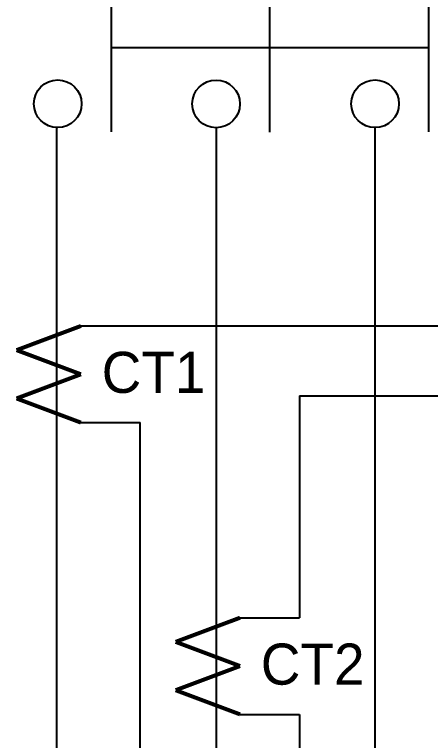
# Model space of a CAD drawing. Header units: millimetres. Extents: x 25 to 865, y 25 to 606.
# Drawn here: x 658.14 to 678.1, y 440.38 to 475.2 of the extents above; entities that cross this region are included whole.
import ezdxf

# ---------------------------------------------------------------- set-up
doc = ezdxf.new("R2010")
doc.units = ezdxf.units.MM
doc.layers.add('ASHADE', color=7, linetype='Continuous')
doc.styles.add('ghs', font='NGULIM.TTF')

msp = doc.modelspace()

# ---------------------------------------------------------------- linework, layer by layer
at = {"color": 0, "linetype": 'ByBlock', "lineweight": 25}
msp.add_line((662.779, 473.613), (678, 473.612), dxfattribs=at)
at = {"layer": 'ASHADE', "color": 0, "linetype": 'ByBlock', "lineweight": 25, "ltscale": 2}
for p, q in [((662.779, 477.655), (662.779, 469.571)), ((670.375, 477.644), (670.375, 469.56)), ((678, 477.654), (678, 469.57)), ((667.812, 469.765), (667.812, 399.402)), ((671.807, 456.906), (671.807, 446.267)), ((671.807, 441.632), (671.807, 427.675))]:
    msp.add_line(p, q, dxfattribs=at)
at = {"layer": 'ASHADE', "color": 0, "linetype": 'ByBlock', "lineweight": 25}
for p, q in [((660.181, 421.648), (660.181, 469.776)), ((675.437, 421.552), (675.437, 469.775)), ((661.33, 460.26), (685.386, 460.26)), ((671.807, 456.906), (692.415, 456.906)), ((661.33, 455.625), (664.176, 455.625)), ((664.176, 425.02), (664.176, 455.625)), ((668.962, 446.267), (671.807, 446.267)), ((668.962, 441.632), (671.807, 441.632))]:
    msp.add_line(p, q, dxfattribs=at)
at = {"layer": 'ASHADE', "color": 0, "linetype": 'ByBlock', "lineweight": 25, "const_width": 0.193}
for points in [[(661.33, 460.26), (658.241, 459.101)], [(661.33, 457.942), (658.241, 459.101)], [(661.33, 457.942), (658.241, 456.783)], [(661.33, 455.625), (658.241, 456.783)], [(668.962, 446.267), (665.873, 445.109)], [(668.962, 443.95), (665.873, 445.109)], [(668.962, 443.95), (665.873, 442.791)], [(668.962, 441.632), (665.873, 442.791)]]:
    msp.add_lwpolyline(points, dxfattribs=at)
at = {"layer": 'ASHADE', "color": 0, "linetype": 'ByBlock', "lineweight": 25, "ltscale": 2}
for centre in [(660.216, 470.92), (667.812, 470.909), (675.437, 470.919)]:
    msp.add_circle(centre, 1.144, dxfattribs=at)

# ---------------------------------------------------------------- texts
at = {"layer": 'ASHADE', "color": 0, "linetype": 'ByBlock', "lineweight": 25, "ltscale": 2, "style": 'ghs'}
for s, p in [('CT1', (662.325, 457.05)), ('CT2', (669.957, 443.057))]:
    msp.add_text(s, height=1.9703, dxfattribs=at).set_placement(p)

doc.saveas('drawing.dxf')
